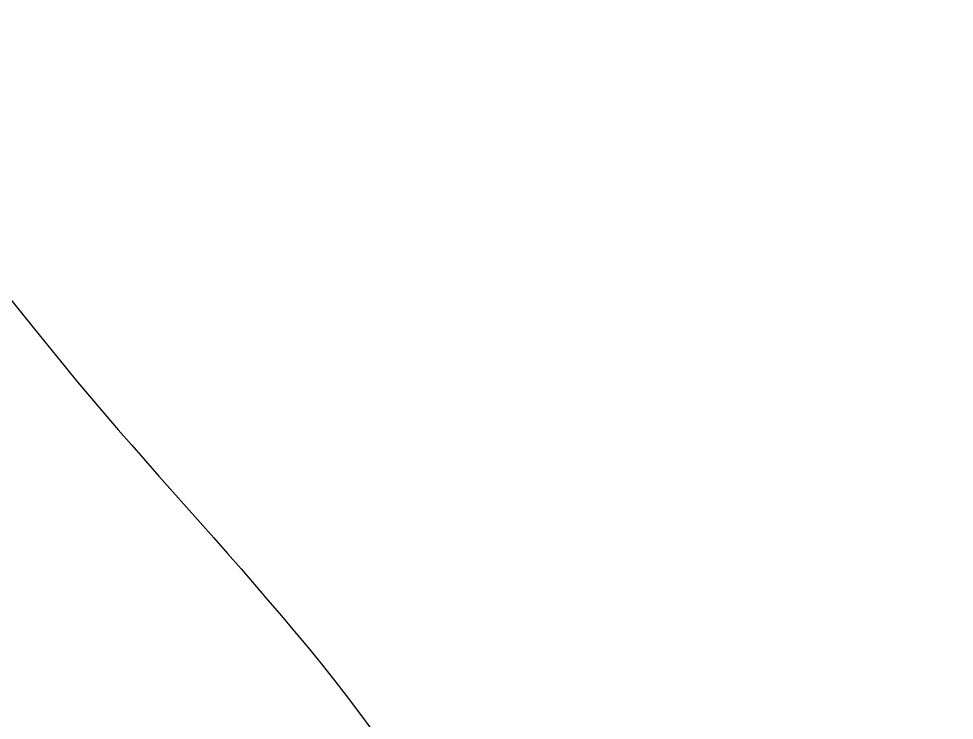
# Model space of a CAD drawing. Header units: centimetres. Extents: x -17.9 to 17.9, y -21.2 to 21.2.
# Drawn here: x -13.653 to -12.043, y -7.895 to -6.689 of the extents above; entities that cross this region are included whole.
import ezdxf

# ---------------------------------------------------------------- set-up
doc = ezdxf.new("R2010")
doc.units = ezdxf.units.CM
doc.header["$MEASUREMENT"] = 0
doc.layers.add('Camada 1', color=7, linetype='Continuous')

msp = doc.modelspace()

# ---------------------------------------------------------------- linework, layer by layer
at = {"layer": 'Camada 1', "color": 156}
msp.add_open_spline([(-0.79446, 21.16667), (-0.79446, 21.16667), (0.7239, 21.16667), (0.7239, 21.16667), (0.7239, 21.16667), (2.27612, 21.07353), (3.82411, 20.8213), (5.30331, 20.33482), (5.30331, 20.33482), (7.87082, 19.51037), (10.24608, 18.08233), (12.16342, 16.18509), (12.16342, 16.18509), (13.9834, 14.4339), (15.39099, 12.26538), (16.29163, 9.90812), (16.29163, 9.90812), (17.93028, 5.61128), (17.80011, 0.65617), (15.87182, -3.52566), (15.87182, -3.52566), (15.26046, -4.9022), (14.44237, -6.18561), (13.48564, -7.3473), (13.48564, -7.3473), (13.28102, -7.60095), (13.04678, -7.83061), (12.85663, -8.09554), (12.85663, -8.09554), (12.76315, -8.20879), (12.88909, -8.33755), (12.94483, -8.43174), (12.94483, -8.43174), (13.12968, -8.68962), (13.2782, -8.9849), (13.26444, -9.31227), (13.26444, -9.31227), (13.31983, -9.83121), (12.94447, -10.25525), (12.62027, -10.61155), (12.62027, -10.61155), (12.4467, -10.77313), (12.46011, -11.03524), (12.44847, -11.25185), (12.44847, -11.25185), (12.38955, -12.19447), (12.61957, -13.14168), (13.04184, -13.98129), (13.04184, -13.98129), (13.46659, -14.7454), (14.09488, -15.40122), (14.85512, -15.83619), (14.85512, -15.83619), (15.19273, -16.03833), (15.61994, -16.11559), (15.87465, -16.4398), (15.87465, -16.4398), (16.16922, -16.74671), (16.27717, -17.19545), (16.20238, -17.60925), (16.20238, -17.60925), (16.11277, -17.91476), (15.87923, -18.15571), (15.65628, -18.37267), (15.65628, -18.37267), (15.06608, -18.87255), (14.36335, -19.21968), (13.64827, -19.50367), (13.64827, -19.50367), (11.93059, -20.16654), (10.10673, -20.49709), (8.28887, -20.74298), (8.28887, -20.74298), (6.35212, -20.99839), (4.39808, -21.07777), (2.44828, -21.16667), (2.44828, -21.16667), (2.44828, -21.16667), (-2.62572, -21.16667), (-2.62572, -21.16667), (-2.62572, -21.16667), (-5.33082, -21.05413), (-8.04862, -20.90843), (-10.70892, -20.37362), (-10.70892, -20.37362), (-11.69247, -20.16901), (-12.67425, -19.93723), (-13.61299, -19.57423), (-13.61299, -19.57423), (-14.34218, -19.30682), (-15.04985, -18.96392), (-15.66827, -18.48979), (-15.66827, -18.48979), (-15.94203, -18.24531), (-16.23272, -17.97579), (-16.35125, -17.61843), (-16.35125, -17.61843), (-16.4218, -17.18945), (-16.32408, -16.69521), (-15.98895, -16.3957), (-15.98895, -16.3957), (-15.65945, -16.07679), (-15.1952, -15.98083), (-14.82372, -15.72718), (-14.82372, -15.72718), (-14.04267, -15.20966), (-13.38792, -14.47976), (-13.02314, -13.61122), (-13.02314, -13.61122), (-12.67566, -12.79137), (-12.53067, -11.88579), (-12.61498, -10.99855), (-12.61498, -10.99855), (-12.63509, -10.88496), (-12.64355, -10.7629), (-12.72505, -10.67541), (-12.72505, -10.67541), (-12.93424, -10.40271), (-13.20412, -10.16811), (-13.33182, -9.84144), (-13.33182, -9.84144), (-13.47294, -9.53876), (-13.46094, -9.18598), (-13.34911, -8.87659), (-13.34911, -8.87659), (-13.24222, -8.60284), (-13.01891, -8.38976), (-12.91237, -8.11742), (-12.91237, -8.11742), (-13.09829, -7.78545), (-13.38404, -7.52863), (-13.61757, -7.2323), (-13.61757, -7.2323), (-16.51776, -3.68406), (-17.88513, 1.05763), (-17.3549, 5.60705), (-17.3549, 5.60705), (-16.93933, 9.64106), (-15.02974, 13.49728), (-12.09181, 16.28987), (-12.09181, 16.28987), (-10.3445, 17.99837), (-8.21514, 19.30682), (-5.9182, 20.1355), (-5.9182, 20.1355), (-4.27743, 20.7458), (-2.53824, 21.05872), (-0.79446, 21.16667), (-0.79446, 21.16667), (-0.79446, 21.16667), (-0.79446, 21.16667), (-0.79446, 21.16667)], degree=3, knots=[0, 0, 0, 0, 0.025641, 0.025641, 0.025641, 0.025641, 0.0512821, 0.0512821, 0.0512821, 0.0512821, 0.0769231, 0.0769231, 0.0769231, 0.0769231, 0.1025641, 0.1025641, 0.1025641, 0.1025641, 0.1282051, 0.1282051, 0.1282051, 0.1282051, 0.1538462, 0.1538462, 0.1538462, 0.1538462, 0.1794872, 0.1794872, 0.1794872, 0.1794872, 0.2051282, 0.2051282, 0.2051282, 0.2051282, 0.2307692, 0.2307692, 0.2307692, 0.2307692, 0.2564103, 0.2564103, 0.2564103, 0.2564103, 0.2820513, 0.2820513, 0.2820513, 0.2820513, 0.3076923, 0.3076923, 0.3076923, 0.3076923, 0.3333333, 0.3333333, 0.3333333, 0.3333333, 0.3589744, 0.3589744, 0.3589744, 0.3589744, 0.3846154, 0.3846154, 0.3846154, 0.3846154, 0.4102564, 0.4102564, 0.4102564, 0.4102564, 0.4358974, 0.4358974, 0.4358974, 0.4358974, 0.4615385, 0.4615385, 0.4615385, 0.4615385, 0.4871795, 0.4871795, 0.4871795, 0.4871795, 0.5128205, 0.5128205, 0.5128205, 0.5128205, 0.5384615, 0.5384615, 0.5384615, 0.5384615, 0.5641026, 0.5641026, 0.5641026, 0.5641026, 0.5897436, 0.5897436, 0.5897436, 0.5897436, 0.6153846, 0.6153846, 0.6153846, 0.6153846, 0.6410256, 0.6410256, 0.6410256, 0.6410256, 0.6666667, 0.6666667, 0.6666667, 0.6666667, 0.6923077, 0.6923077, 0.6923077, 0.6923077, 0.7179487, 0.7179487, 0.7179487, 0.7179487, 0.7435897, 0.7435897, 0.7435897, 0.7435897, 0.7692308, 0.7692308, 0.7692308, 0.7692308, 0.7948718, 0.7948718, 0.7948718, 0.7948718, 0.8205128, 0.8205128, 0.8205128, 0.8205128, 0.8461538, 0.8461538, 0.8461538, 0.8461538, 0.8717949, 0.8717949, 0.8717949, 0.8717949, 0.8974359, 0.8974359, 0.8974359, 0.8974359, 0.9230769, 0.9230769, 0.9230769, 0.9230769, 0.9487179, 0.9487179, 0.9487179, 0.9487179, 1, 1, 1, 1], dxfattribs=at)

doc.saveas('drawing.dxf')
